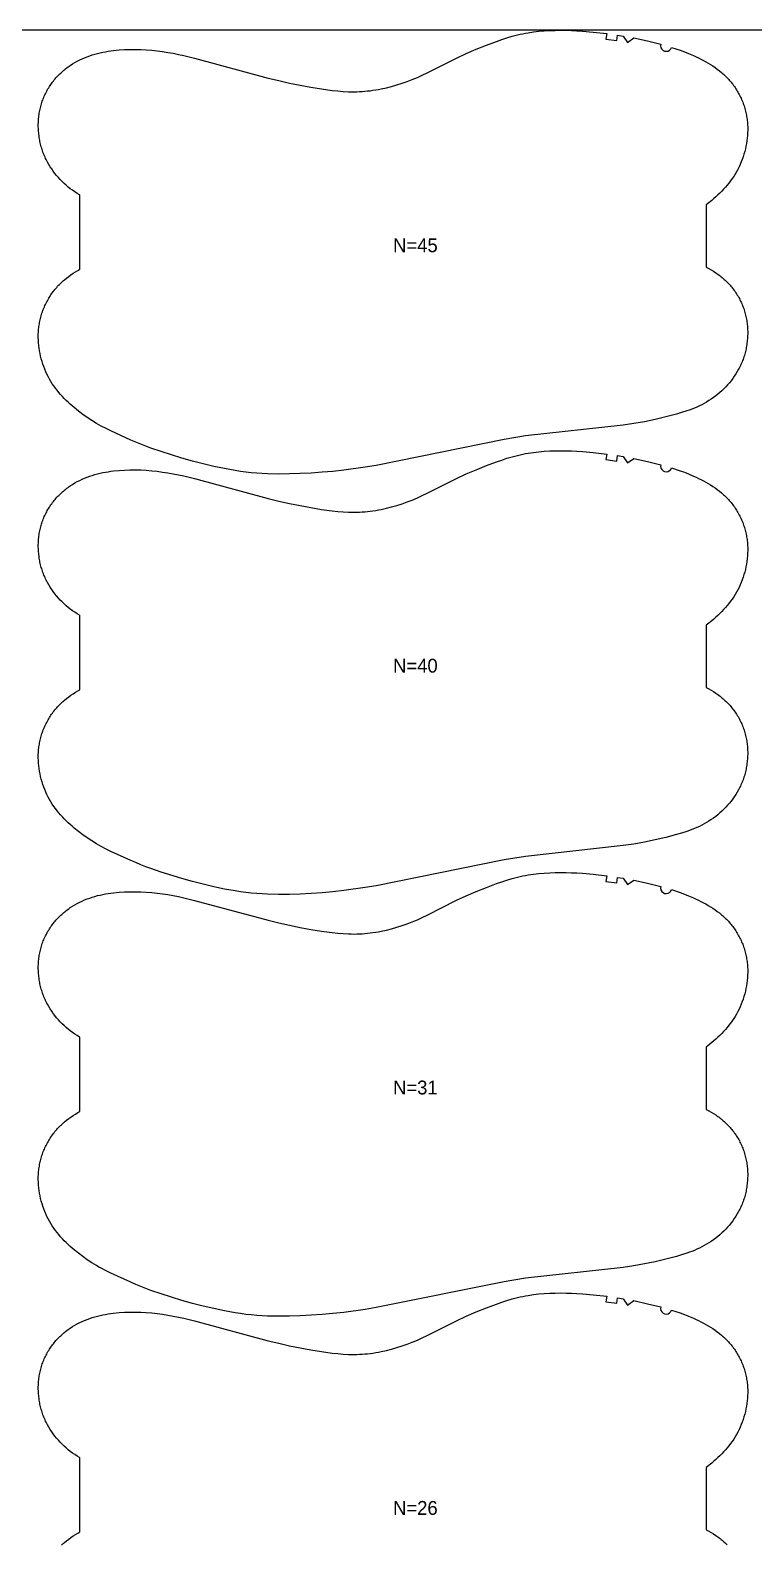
# Model space of a CAD drawing. Header units: inches. Extents: x 0 to 1823, y 0 to 1073.
# Drawn here: x 519 to 781, y 525 to 1073 of the extents above; entities that cross this region are included whole.
import ezdxf

# ---------------------------------------------------------------- set-up
doc = ezdxf.new("R2010")
doc.units = ezdxf.units.IN

msp = doc.modelspace()

# ---------------------------------------------------------------- linework, layer by layer
at = {"layer": '1'}
for points in [[(0, 0), (1822.6441, 0), (1822.6441, 1072.648), (0, 1072.648), (0, 0)], [(751.0674, 1066.4576), (754.1868, 1065.4192), (755.7298, 1064.8539), (757.2591, 1064.2532), (759.0715, 1063.4814), (759.9678, 1063.073), (760.8568, 1062.6488), (761.7379, 1062.2084), (762.6105, 1061.751), (763.4741, 1061.2761), (764.3281, 1060.7831), (765.1718, 1060.2715), (766.0034, 1059.7401), (766.8208, 1059.1879), (767.6222, 1058.6138), (768.4056, 1058.0166), (769.169, 1057.3954), (769.5425, 1057.0755), (769.9103, 1056.7491), (770.2722, 1056.4161), (770.6277, 1056.0764), (770.9769, 1055.7299), (771.3194, 1055.3768), (771.6553, 1055.0171), (771.9844, 1054.651), (772.3066, 1054.2788), (772.6219, 1053.9004), (772.9301, 1053.5162), (773.2312, 1053.1262), (773.525, 1052.7306), (773.8115, 1052.3296), (774.0905, 1051.9233), (774.362, 1051.5118), (774.6259, 1051.0954), (774.8821, 1050.6742), (775.1304, 1050.2483), (775.3709, 1049.818), (775.6033, 1049.3832), (775.8277, 1048.9443), (776.0439, 1048.5013), (776.2519, 1048.0545), (776.4516, 1047.604), (776.643, 1047.1498), (776.826, 1046.6923), (777.0005, 1046.2315), (777.1664, 1045.7676), (777.3237, 1045.3008), (777.4723, 1044.8312), (777.6122, 1044.359), (777.7432, 1043.8843), (777.8654, 1043.4073), (777.9786, 1042.9281), (778.0827, 1042.447), (778.1778, 1041.964), (778.2639, 1041.4793), (778.341, 1040.9931), (778.4092, 1040.5055), (778.4686, 1040.0167), (778.5193, 1039.5268), (778.5613, 1039.0361), (778.5948, 1038.5446), (778.6361, 1037.5601), (778.6441, 1036.5745), (778.6191, 1035.5892), (778.5618, 1034.6053), (778.4727, 1033.6241), (778.3524, 1032.6465), (778.2013, 1031.6732), (778.0198, 1030.705), (777.8084, 1029.7427), (777.5676, 1028.7871), (777.2979, 1027.839), (776.9996, 1026.8992), (776.6732, 1025.9685), (776.3187, 1025.0482), (775.9361, 1024.1392), (775.5255, 1023.243), (775.0868, 1022.3607), (774.62, 1021.4935), (774.1252, 1020.6427), (773.6022, 1019.8094), (773.0514, 1018.9945), (772.4742, 1018.198), (771.8724, 1017.4194), (771.2478, 1016.6582), (770.602, 1015.914), (769.9369, 1015.1864), (769.2541, 1014.4749), (768.5554, 1013.7791), (767.8424, 1013.0985), (767.116, 1012.4327), (766.3769, 1011.7812), (765.6259, 1011.1434), (764.091, 1009.9072), (763.6441, 1009.5701), (763.6441, 986.9804), (763.6676, 986.9693), (764.5444, 986.5203), (765.4063, 986.0425), (766.2518, 985.536), (767.0796, 985.0009), (767.4864, 984.7228), (767.8882, 984.4375), (768.2849, 984.1453), (768.6763, 983.8461), (769.0622, 983.5399), (769.4424, 983.2268), (769.8168, 982.9067), (770.1851, 982.5798), (770.5472, 982.246), (770.9029, 981.9054), (771.2521, 981.558), (771.5946, 981.204), (771.9303, 980.8434), (772.2591, 980.4765), (772.5807, 980.1033), (772.8952, 979.724), (773.2023, 979.3388), (773.502, 978.9477), (773.7941, 978.551), (774.0785, 978.1487), (774.355, 977.741), (774.6236, 977.3281), (774.884, 976.91), (775.1363, 976.487), (775.3801, 976.0591), (775.6155, 975.6265), (775.8423, 975.1894), (776.0604, 974.7478), (776.2699, 974.3021), (776.4707, 973.8524), (776.6628, 973.3989), (776.8461, 972.9417), (777.0206, 972.481), (777.1863, 972.0171), (777.3432, 971.5501), (777.4913, 971.0802), (777.6305, 970.6076), (777.7607, 970.1324), (777.8821, 969.6549), (777.9944, 969.1752), (778.0978, 968.6935), (778.1922, 968.21), (778.2775, 967.7249), (778.3538, 967.2383), (778.4212, 966.7505), (778.4796, 966.2614), (778.5291, 965.7714), (778.5697, 965.2806), (778.6015, 964.789), (778.6244, 964.297), (778.6386, 963.8045), (778.6441, 963.3118), (778.6408, 962.8191), (778.6288, 962.3265), (778.6082, 961.8341), (778.579, 961.3421), (778.4949, 960.36), (778.3766, 959.3813), (778.3048, 958.8937), (778.2244, 958.4075), (778.1355, 957.9227), (778.0382, 957.4396), (777.9324, 956.9584), (777.8181, 956.4791), (777.6953, 956.0021), (777.5641, 955.5273), (777.4245, 955.055), (777.2764, 954.5854), (777.1198, 954.1185), (776.9549, 953.6546), (776.7815, 953.1939), (776.5997, 952.7364), (776.4095, 952.2824), (776.2111, 951.8319), (776.0045, 951.385), (775.7899, 950.9419), (775.5675, 950.5026), (775.3373, 950.0672), (774.8543, 949.2085), (774.342, 948.3667), (773.8015, 947.5424), (773.2338, 946.7365), (772.6401, 945.9496), (772.0214, 945.1825), (771.3785, 944.4359), (770.7122, 943.7102), (770.0232, 943.006), (769.3124, 942.3239), (768.5805, 941.6645), (767.8282, 941.0283), (767.0564, 940.4159), (766.2659, 939.8278), (765.4575, 939.2642), (764.6324, 938.7254), (763.7915, 938.2114), (762.9359, 937.7225), (762.0664, 937.2589), (761.1842, 936.8208), (760.2901, 936.4082), (759.3854, 936.021), (758.4709, 935.6573), (757.5481, 935.3146), (756.6179, 934.9906), (754.7402, 934.3893), (752.8472, 933.8344), (749.0398, 932.8132), (745.2068, 931.9015), (741.3478, 931.1009), (737.4656, 930.4218), (733.5645, 929.8669), (698.3116, 925.9564), (690.5343, 924.6773), (644.1784, 915.3152), (640.2896, 914.6766), (632.4806, 913.6023), (628.5644, 913.1621), (624.6396, 912.8056), (620.7081, 912.5309), (616.7721, 912.3331), (612.8328, 912.2133), (608.8913, 912.18), (604.9514, 912.264), (602.9835, 912.3607), (601.0179, 912.4968), (599.0555, 912.6731), (597.0973, 912.8903), (595.144, 913.1487), (593.1959, 913.4455), (589.3164, 914.1414), (585.4599, 914.9529), (581.6252, 915.8618), (577.811, 916.8541), (573.9676, 917.9403), (566.497, 920.2814), (562.7654, 921.5532), (560.9142, 922.2278), (559.0776, 922.9389), (557.2579, 923.6914), (555.4514, 924.4767), (548.2767, 927.7503), (546.5064, 928.6148), (544.7622, 929.5278), (543.9026, 930.0073), (543.0518, 930.5025), (541.3761, 931.5376), (539.7347, 932.628), (538.1268, 933.7686), (536.5531, 934.9557), (535.0182, 936.192), (534.2672, 936.8297), (533.5281, 937.4812), (532.8017, 938.147), (532.0887, 938.8276), (531.39, 939.5234), (530.7072, 940.2349), (530.042, 940.9625), (529.3963, 941.7067), (528.7716, 942.4679), (528.1698, 943.2465), (527.5927, 944.0431), (527.0419, 944.8579), (526.5189, 945.6912), (526.024, 946.5421), (525.5573, 947.4092), (525.1186, 948.2915), (524.7079, 949.1878), (524.3254, 950.0967), (523.9709, 951.0171), (523.6445, 951.9477), (523.3462, 952.8875), (523.0764, 953.8356), (522.8356, 954.7912), (522.6242, 955.7535), (522.4428, 956.7217), (522.2916, 957.695), (522.1713, 958.6726), (522.0823, 959.6538), (522.025, 960.6377), (522, 961.623), (522.0079, 962.6086), (522.0493, 963.5931), (522.0828, 964.0846), (522.1248, 964.5753), (522.1755, 965.0652), (522.2349, 965.554), (522.3031, 966.0416), (522.3802, 966.5278), (522.4663, 967.0125), (522.5613, 967.4955), (522.6655, 967.9766), (522.7787, 968.4558), (522.9008, 968.9328), (523.0319, 969.4075), (523.1717, 969.8797), (523.3204, 970.3493), (523.4777, 970.8161), (523.6436, 971.28), (523.8181, 971.7408), (524.0011, 972.1983), (524.1924, 972.6525), (524.3922, 973.103), (524.6002, 973.5499), (524.8164, 973.9928), (525.0408, 974.4317), (525.2732, 974.8665), (525.5136, 975.2969), (525.762, 975.7227), (526.0182, 976.1439), (526.282, 976.5604), (526.5536, 976.9718), (526.8326, 977.3781), (527.1191, 977.7791), (527.4129, 978.1747), (527.714, 978.5647), (528.0222, 978.9489), (528.3375, 979.3273), (528.6597, 979.6995), (528.9888, 980.0656), (529.3247, 980.4253), (529.6672, 980.7784), (530.0163, 981.1249), (530.3719, 981.4646), (530.7337, 981.7976), (531.1015, 982.124), (531.4751, 982.4439), (532.2385, 983.0652), (533.0218, 983.6623), (533.8232, 984.2364), (534.6407, 984.7886), (535.4723, 985.32), (536.3159, 985.8317), (537, 986.2265), (537, 1013.0786), (536.8525, 1013.1629), (536.0116, 1013.6768), (535.1865, 1014.2157), (534.3782, 1014.7792), (533.5877, 1015.3674), (532.8159, 1015.9798), (532.0636, 1016.6159), (531.3317, 1017.2754), (530.6208, 1017.9575), (529.9319, 1018.6616), (529.2655, 1019.3874), (528.6226, 1020.134), (528.0039, 1020.9011), (527.4102, 1021.688), (526.8426, 1022.4939), (526.3021, 1023.3182), (525.7898, 1024.16), (525.3068, 1025.0187), (525.0766, 1025.4541), (524.8541, 1025.8934), (524.6396, 1026.3365), (524.433, 1026.7834), (524.2345, 1027.2339), (524.0444, 1027.6879), (523.8626, 1028.1454), (523.6892, 1028.6061), (523.5242, 1029.07), (523.3677, 1029.5369), (523.2196, 1030.0065), (523.08, 1030.4788), (522.9488, 1030.9535), (522.826, 1031.4306), (522.7117, 1031.9099), (522.6059, 1032.3911), (522.5085, 1032.8742), (522.4197, 1033.3589), (522.3393, 1033.8452), (522.2674, 1034.3328), (522.1492, 1035.3115), (522.065, 1036.2936), (522.0358, 1036.7856), (522.0152, 1037.278), (522.0033, 1037.7706), (522, 1038.2633), (522.0054, 1038.756), (522.0196, 1039.2484), (522.0426, 1039.7405), (522.0744, 1040.2321), (522.115, 1040.7229), (522.1645, 1041.2129), (522.2229, 1041.702), (522.2902, 1042.1898), (522.3666, 1042.6764), (522.4519, 1043.1615), (522.5463, 1043.645), (522.6496, 1044.1267), (522.762, 1044.6063), (522.8833, 1045.0839), (523.0136, 1045.559), (523.1528, 1046.0317), (523.3008, 1046.5016), (523.4577, 1046.9686), (523.6235, 1047.4325), (523.798, 1047.8932), (523.9813, 1048.3503), (524.1734, 1048.8039), (524.3741, 1049.2536), (524.5836, 1049.6993), (524.8018, 1050.1408), (525.0285, 1050.578), (525.2639, 1051.0106), (525.5078, 1051.4385), (525.76, 1051.8615), (526.0205, 1052.2796), (526.289, 1052.6925), (526.5656, 1053.1002), (526.85, 1053.5025), (527.142, 1053.8992), (527.4417, 1054.2903), (527.7489, 1054.6755), (528.0633, 1055.0548), (528.385, 1055.428), (528.7137, 1055.7949), (529.0494, 1056.1555), (529.3919, 1056.5095), (529.7411, 1056.8569), (530.0969, 1057.1975), (530.459, 1057.5313), (530.8273, 1057.8582), (531.2017, 1058.1783), (531.5819, 1058.4914), (531.9678, 1058.7976), (532.3591, 1059.0968), (532.7558, 1059.389), (533.1577, 1059.6742), (533.5645, 1059.9524), (534.3923, 1060.4875), (535.2378, 1060.994), (536.0996, 1061.4718), (536.9764, 1061.9208), (537.8671, 1062.3412), (538.7704, 1062.7334), (539.6854, 1063.0979), (540.6109, 1063.435), (541.5459, 1063.7452), (542.4893, 1064.0288), (543.44, 1064.2864), (544.397, 1064.5183), (545.3595, 1064.7258), (546.327, 1064.9101), (547.2987, 1065.0725), (548.2739, 1065.2142), (549.2522, 1065.3366), (551.2148, 1065.5282), (553.1819, 1065.6559), (555.1513, 1065.7226), (557.1214, 1065.7294), (559.0907, 1065.6778), (561.0576, 1065.5694), (563.0213, 1065.4081), (564.981, 1065.1984), (566.9358, 1064.9447), (568.8849, 1064.6505), (570.8272, 1064.3158), (572.7616, 1063.94), (574.6871, 1063.5223), (578.5116, 1062.5742), (605.1473, 1055.3858), (608.9761, 1054.4511), (612.8213, 1053.5865), (616.6828, 1052.798), (620.5583, 1052.0826), (624.4467, 1051.4431), (628.352, 1050.914), (630.3125, 1050.7051), (632.2771, 1050.5455), (634.2447, 1050.4462), (635.2291, 1050.4225), (636.2137, 1050.418), (637.1983, 1050.4338), (638.1826, 1050.4698), (639.1661, 1050.5256), (640.1484, 1050.6008), (641.1293, 1050.6952), (642.1082, 1050.8083), (643.0848, 1050.9397), (644.0588, 1051.0892), (645.0297, 1051.2562), (645.9974, 1051.4404), (647.9228, 1051.8583), (649.8338, 1052.3387), (651.7296, 1052.8779), (653.609, 1053.4724), (655.4698, 1054.1219), (657.3098, 1054.8269), (659.1269, 1055.5876), (660.92, 1056.4021), (662.6939, 1057.2593), (673.2448, 1062.597), (676.8272, 1064.2387), (680.4529, 1065.7843), (684.1102, 1067.2515), (687.801, 1068.6344), (689.661, 1069.2885), (691.5331, 1069.9056), (693.4198, 1070.4727), (694.3693, 1070.7334), (695.3234, 1070.9768), (696.2821, 1071.2016), (697.2452, 1071.4079), (698.2122, 1071.5962), (699.1827, 1071.7669), (701.1323, 1072.0576), (703.0905, 1072.2839), (705.0539, 1072.45), (707.021, 1072.5618), (708.9905, 1072.6257), (710.9612, 1072.648), (712.9319, 1072.6341), (714.9019, 1072.5844), (716.8704, 1072.4981), (718.8367, 1072.3747), (722.7612, 1072.0221), (727.6234, 1071.4432), (727.365, 1069.46), (731.2859, 1068.9109), (731.5847, 1070.8884), (733.5603, 1070.5771), (735.1784, 1068.27), (737.4973, 1069.8711), (742.3749, 1068.7765), (747.2304, 1067.5879), (747.1548, 1066.9701), (747.2728, 1066.3589), (747.5729, 1065.8137), (748.0261, 1065.3871), (748.5885, 1065.1205), (749.2057, 1065.0396), (749.8178, 1065.1524), (750.3656, 1065.4479), (750.796, 1065.8975), (751.0674, 1066.4576)], [(751.0674, 914.4276), (754.1868, 913.3892), (755.7298, 912.8239), (757.2591, 912.2232), (759.0715, 911.4514), (759.9678, 911.043), (760.8568, 910.6188), (761.7379, 910.1784), (762.6105, 909.721), (763.4741, 909.2461), (764.3281, 908.7531), (765.1718, 908.2415), (766.0034, 907.7101), (766.8208, 907.1579), (767.6222, 906.5838), (768.4056, 905.9866), (769.169, 905.3654), (769.5425, 905.0455), (769.9103, 904.7191), (770.2722, 904.3861), (770.6277, 904.0464), (770.9769, 903.6999), (771.3194, 903.3468), (771.6553, 902.9871), (771.9844, 902.621), (772.3066, 902.2488), (772.6219, 901.8704), (772.9301, 901.4862), (773.2312, 901.0962), (773.525, 900.7006), (773.8115, 900.2996), (774.0905, 899.8933), (774.362, 899.4818), (774.6259, 899.0654), (774.8821, 898.6442), (775.1304, 898.2183), (775.3709, 897.788), (775.6033, 897.3532), (775.8277, 896.9143), (776.0439, 896.4713), (776.2519, 896.0245), (776.4516, 895.574), (776.643, 895.1198), (776.826, 894.6623), (777.0005, 894.2015), (777.1664, 893.7376), (777.3237, 893.2708), (777.4723, 892.8012), (777.6122, 892.329), (777.7432, 891.8543), (777.8654, 891.3773), (777.9786, 890.8981), (778.0827, 890.417), (778.1778, 889.934), (778.2639, 889.4493), (778.341, 888.9631), (778.4092, 888.4755), (778.4686, 887.9867), (778.5193, 887.4968), (778.5613, 887.0061), (778.5948, 886.5146), (778.6361, 885.5301), (778.6441, 884.5445), (778.6191, 883.5592), (778.5618, 882.5753), (778.4727, 881.5941), (778.3524, 880.6165), (778.2013, 879.6432), (778.0198, 878.675), (777.8084, 877.7127), (777.5676, 876.7571), (777.2979, 875.809), (776.9996, 874.8692), (776.6732, 873.9385), (776.3187, 873.0182), (775.9361, 872.1092), (775.5255, 871.213), (775.0868, 870.3307), (774.62, 869.4635), (774.1252, 868.6127), (773.6022, 867.7794), (773.0514, 866.9645), (772.4742, 866.168), (771.8724, 865.3894), (771.2478, 864.6282), (770.602, 863.884), (769.9369, 863.1564), (769.2541, 862.4449), (768.5554, 861.7491), (767.8424, 861.0685), (767.116, 860.4027), (766.3769, 859.7512), (765.6259, 859.1134), (764.091, 857.8772), (763.6441, 857.5401), (763.6441, 834.9504), (763.6676, 834.9393), (764.5444, 834.4903), (765.4063, 834.0125), (766.2518, 833.506), (767.0796, 832.9709), (767.4864, 832.6928), (767.8882, 832.4075), (768.2849, 832.1153), (768.6763, 831.8161), (769.0622, 831.5099), (769.4424, 831.1968), (769.8168, 830.8767), (770.1851, 830.5498), (770.5472, 830.216), (770.9029, 829.8754), (771.2521, 829.528), (771.5946, 829.174), (771.9303, 828.8134), (772.2591, 828.4465), (772.5807, 828.0733), (772.8952, 827.694), (773.2023, 827.3088), (773.502, 826.9177), (773.7941, 826.521), (774.0785, 826.1187), (774.355, 825.711), (774.6236, 825.2981), (774.884, 824.88), (775.1363, 824.457), (775.3801, 824.0291), (775.6155, 823.5965), (775.8423, 823.1594), (776.0604, 822.7178), (776.2699, 822.2721), (776.4707, 821.8224), (776.6628, 821.3689), (776.8461, 820.9117), (777.0206, 820.451), (777.1863, 819.9871), (777.3432, 819.5201), (777.4913, 819.0502), (777.6305, 818.5776), (777.7607, 818.1024), (777.8821, 817.6249), (777.9944, 817.1452), (778.0978, 816.6635), (778.1922, 816.18), (778.2775, 815.6949), (778.3538, 815.2083), (778.4212, 814.7205), (778.4796, 814.2314), (778.5291, 813.7414), (778.5697, 813.2506), (778.6015, 812.759), (778.6244, 812.267), (778.6386, 811.7745), (778.6441, 811.2818), (778.6408, 810.7891), (778.6288, 810.2965), (778.6082, 809.8041), (778.579, 809.3121), (778.4949, 808.33), (778.3766, 807.3513), (778.3048, 806.8637), (778.2244, 806.3775), (778.1355, 805.8927), (778.0382, 805.4096), (777.9324, 804.9284), (777.8181, 804.4491), (777.6953, 803.9721), (777.5641, 803.4973), (777.4245, 803.025), (777.2764, 802.5554), (777.1198, 802.0885), (776.9549, 801.6246), (776.7815, 801.1639), (776.5997, 800.7064), (776.4095, 800.2524), (776.2111, 799.8019), (776.0045, 799.355), (775.7899, 798.9119), (775.5675, 798.4726), (775.3373, 798.0372), (774.8543, 797.1785), (774.342, 796.3367), (773.8015, 795.5124), (773.2338, 794.7065), (772.6401, 793.9196), (772.0214, 793.1525), (771.3785, 792.4059), (770.7122, 791.6802), (770.0232, 790.976), (769.3124, 790.2939), (768.5805, 789.6345), (767.8282, 788.9983), (767.0564, 788.3859), (766.2659, 787.7978), (765.4575, 787.2342), (764.6324, 786.6954), (763.7915, 786.1814), (762.9359, 785.6925), (762.0664, 785.2289), (761.1842, 784.7908), (760.2901, 784.3782), (759.3854, 783.991), (758.4709, 783.6273), (757.5481, 783.2846), (756.6179, 782.9606), (754.7402, 782.3593), (752.8472, 781.8044), (749.0398, 780.7832), (745.2068, 779.8715), (741.3478, 779.0709), (737.4656, 778.3918), (733.5645, 777.8369), (698.3116, 773.9264), (690.5343, 772.6473), (644.1784, 763.2852), (640.2896, 762.6466), (632.4806, 761.5723), (628.5644, 761.1321), (624.6396, 760.7756), (620.7081, 760.5009), (616.7721, 760.3031), (612.8328, 760.1833), (608.8913, 760.15), (604.9514, 760.234), (602.9835, 760.3307), (601.0179, 760.4668), (599.0555, 760.6431), (597.0973, 760.8603), (595.144, 761.1187), (593.1959, 761.4155), (589.3164, 762.1114), (585.4599, 762.9229), (581.6252, 763.8318), (577.811, 764.8241), (573.9676, 765.9103), (566.497, 768.2514), (562.7654, 769.5232), (560.9142, 770.1978), (559.0776, 770.9089), (557.2579, 771.6614), (555.4514, 772.4467), (548.2767, 775.7203), (546.5064, 776.5848), (544.7622, 777.4978), (543.9026, 777.9773), (543.0518, 778.4725), (541.3761, 779.5076), (539.7347, 780.598), (538.1268, 781.7386), (536.5531, 782.9257), (535.0182, 784.162), (534.2672, 784.7997), (533.5281, 785.4512), (532.8017, 786.117), (532.0887, 786.7976), (531.39, 787.4934), (530.7072, 788.2049), (530.042, 788.9325), (529.3963, 789.6767), (528.7716, 790.4379), (528.1698, 791.2165), (527.5927, 792.0131), (527.0419, 792.8279), (526.5189, 793.6612), (526.024, 794.5121), (525.5573, 795.3792), (525.1186, 796.2615), (524.7079, 797.1578), (524.3254, 798.0667), (523.9709, 798.9871), (523.6445, 799.9177), (523.3462, 800.8575), (523.0764, 801.8056), (522.8356, 802.7612), (522.6242, 803.7235), (522.4428, 804.6917), (522.2916, 805.665), (522.1713, 806.6426), (522.0823, 807.6238), (522.025, 808.6077), (522, 809.593), (522.0079, 810.5786), (522.0493, 811.5631), (522.0828, 812.0546), (522.1248, 812.5453), (522.1755, 813.0352), (522.2349, 813.524), (522.3031, 814.0116), (522.3802, 814.4978), (522.4663, 814.9825), (522.5613, 815.4655), (522.6655, 815.9466), (522.7787, 816.4258), (522.9008, 816.9028), (523.0319, 817.3775), (523.1717, 817.8497), (523.3204, 818.3193), (523.4777, 818.7861), (523.6436, 819.25), (523.8181, 819.7108), (524.0011, 820.1683), (524.1924, 820.6225), (524.3922, 821.073), (524.6002, 821.5199), (524.8164, 821.9628), (525.0408, 822.4017), (525.2732, 822.8365), (525.5136, 823.2669), (525.762, 823.6927), (526.0182, 824.1139), (526.282, 824.5304), (526.5536, 824.9418), (526.8326, 825.3481), (527.1191, 825.7491), (527.4129, 826.1447), (527.714, 826.5347), (528.0222, 826.9189), (528.3375, 827.2973), (528.6597, 827.6695), (528.9888, 828.0356), (529.3247, 828.3953), (529.6672, 828.7484), (530.0163, 829.0949), (530.3719, 829.4346), (530.7337, 829.7676), (531.1015, 830.094), (531.4751, 830.4139), (532.2385, 831.0352), (533.0218, 831.6323), (533.8232, 832.2064), (534.6407, 832.7586), (535.4723, 833.29), (536.3159, 833.8017), (537, 834.1965), (537, 861.0486), (536.8525, 861.1329), (536.0116, 861.6468), (535.1865, 862.1857), (534.3782, 862.7492), (533.5877, 863.3374), (532.8159, 863.9498), (532.0636, 864.5859), (531.3317, 865.2454), (530.6208, 865.9275), (529.9319, 866.6316), (529.2655, 867.3574), (528.6226, 868.104), (528.0039, 868.8711), (527.4102, 869.658), (526.8426, 870.4639), (526.3021, 871.2882), (525.7898, 872.13), (525.3068, 872.9887), (525.0766, 873.4241), (524.8541, 873.8634), (524.6396, 874.3065), (524.433, 874.7534), (524.2345, 875.2039), (524.0444, 875.6579), (523.8626, 876.1154), (523.6892, 876.5761), (523.5242, 877.04), (523.3677, 877.5069), (523.2196, 877.9765), (523.08, 878.4488), (522.9488, 878.9235), (522.826, 879.4006), (522.7117, 879.8799), (522.6059, 880.3611), (522.5085, 880.8442), (522.4197, 881.3289), (522.3393, 881.8152), (522.2674, 882.3028), (522.1492, 883.2815), (522.065, 884.2636), (522.0358, 884.7556), (522.0152, 885.248), (522.0033, 885.7406), (522, 886.2333), (522.0054, 886.726), (522.0196, 887.2184), (522.0426, 887.7105), (522.0744, 888.2021), (522.115, 888.6929), (522.1645, 889.1829), (522.2229, 889.672), (522.2902, 890.1598), (522.3666, 890.6464), (522.4519, 891.1315), (522.5463, 891.615), (522.6496, 892.0967), (522.762, 892.5763), (522.8833, 893.0539), (523.0136, 893.529), (523.1528, 894.0017), (523.3008, 894.4716), (523.4577, 894.9386), (523.6235, 895.4025), (523.798, 895.8632), (523.9813, 896.3203), (524.1734, 896.7739), (524.3741, 897.2236), (524.5836, 897.6693), (524.8018, 898.1108), (525.0285, 898.548), (525.2639, 898.9806), (525.5078, 899.4085), (525.76, 899.8315), (526.0205, 900.2496), (526.289, 900.6625), (526.5656, 901.0702), (526.85, 901.4725), (527.142, 901.8692), (527.4417, 902.2603), (527.7489, 902.6455), (528.0633, 903.0248), (528.385, 903.398), (528.7137, 903.7649), (529.0494, 904.1255), (529.3919, 904.4795), (529.7411, 904.8269), (530.0969, 905.1675), (530.459, 905.5013), (530.8273, 905.8282), (531.2017, 906.1483), (531.5819, 906.4614), (531.9678, 906.7676), (532.3591, 907.0668), (532.7558, 907.359), (533.1577, 907.6442), (533.5645, 907.9224), (534.3923, 908.4575), (535.2378, 908.964), (536.0996, 909.4418), (536.9764, 909.8908), (537.8671, 910.3112), (538.7704, 910.7034), (539.6854, 911.0679), (540.6109, 911.405), (541.5459, 911.7152), (542.4893, 911.9988), (543.44, 912.2564), (544.397, 912.4883), (545.3595, 912.6958), (546.327, 912.8801), (547.2987, 913.0425), (548.2739, 913.1842), (549.2522, 913.3066), (551.2148, 913.4982), (553.1819, 913.6259), (555.1513, 913.6926), (557.1214, 913.6994), (559.0907, 913.6478), (561.0576, 913.5394), (563.0213, 913.3781), (564.981, 913.1684), (566.9358, 912.9147), (568.8849, 912.6205), (570.8272, 912.2858), (572.7616, 911.91), (574.6871, 911.4923), (578.5116, 910.5442), (605.1473, 903.3558), (608.9761, 902.4211), (612.8213, 901.5565), (616.6828, 900.768), (620.5583, 900.0526), (624.4467, 899.4131), (628.352, 898.884), (630.3125, 898.6751), (632.2771, 898.5155), (634.2447, 898.4162), (635.2291, 898.3925), (636.2137, 898.388), (637.1983, 898.4038), (638.1826, 898.4398), (639.1661, 898.4956), (640.1484, 898.5708), (641.1293, 898.6652), (642.1082, 898.7783), (643.0848, 898.9097), (644.0588, 899.0592), (645.0297, 899.2262), (645.9974, 899.4104), (647.9228, 899.8283), (649.8338, 900.3087), (651.7296, 900.8479), (653.609, 901.4424), (655.4698, 902.0919), (657.3098, 902.7969), (659.1269, 903.5576), (660.92, 904.3721), (662.6939, 905.2293), (673.2448, 910.567), (676.8272, 912.2087), (680.4529, 913.7543), (684.1102, 915.2215), (687.801, 916.6044), (689.661, 917.2585), (691.5331, 917.8756), (693.4198, 918.4427), (694.3693, 918.7034), (695.3234, 918.9468), (696.2821, 919.1716), (697.2452, 919.3779), (698.2122, 919.5662), (699.1827, 919.7369), (701.1323, 920.0276), (703.0905, 920.2539), (705.0539, 920.42), (707.021, 920.5318), (708.9905, 920.5957), (710.9612, 920.618), (712.9319, 920.6041), (714.9019, 920.5544), (716.8704, 920.4681), (718.8367, 920.3447), (722.7612, 919.9921), (727.6234, 919.4132), (727.365, 917.43), (731.2859, 916.8809), (731.5847, 918.8584), (733.5603, 918.5471), (735.1784, 916.24), (737.4973, 917.8411), (742.3749, 916.7465), (747.2304, 915.5579), (747.1548, 914.9401), (747.2728, 914.3289), (747.5729, 913.7837), (748.0261, 913.3571), (748.5885, 913.0905), (749.2057, 913.0096), (749.8178, 913.1224), (750.3656, 913.4179), (750.796, 913.8675), (751.0674, 914.4276)], [(751.0674, 761.8976), (754.1868, 760.8592), (755.7298, 760.2939), (757.2591, 759.6932), (759.0715, 758.9214), (759.9678, 758.513), (760.8568, 758.0888), (761.7379, 757.6484), (762.6105, 757.191), (763.4741, 756.7161), (764.3281, 756.2231), (765.1718, 755.7115), (766.0034, 755.1801), (766.8208, 754.6279), (767.6222, 754.0538), (768.4056, 753.4566), (769.169, 752.8354), (769.5425, 752.5155), (769.9103, 752.1891), (770.2722, 751.8561), (770.6277, 751.5164), (770.9769, 751.1699), (771.3194, 750.8168), (771.6553, 750.4571), (771.9844, 750.091), (772.3066, 749.7188), (772.6219, 749.3404), (772.9301, 748.9562), (773.2312, 748.5662), (773.525, 748.1706), (773.8115, 747.7696), (774.0905, 747.3633), (774.362, 746.9518), (774.6259, 746.5354), (774.8821, 746.1142), (775.1304, 745.6883), (775.3709, 745.258), (775.6033, 744.8232), (775.8277, 744.3843), (776.0439, 743.9413), (776.2519, 743.4945), (776.4516, 743.044), (776.643, 742.5898), (776.826, 742.1323), (777.0005, 741.6715), (777.1664, 741.2076), (777.3237, 740.7408), (777.4723, 740.2712), (777.6122, 739.799), (777.7432, 739.3243), (777.8654, 738.8473), (777.9786, 738.3681), (778.0827, 737.887), (778.1778, 737.404), (778.2639, 736.9193), (778.341, 736.4331), (778.4092, 735.9455), (778.4686, 735.4567), (778.5193, 734.9668), (778.5613, 734.4761), (778.5948, 733.9846), (778.6361, 733.0001), (778.6441, 732.0145), (778.6191, 731.0292), (778.5618, 730.0453), (778.4727, 729.0641), (778.3524, 728.0865), (778.2013, 727.1132), (778.0198, 726.145), (777.8084, 725.1827), (777.5676, 724.2271), (777.2979, 723.279), (776.9996, 722.3392), (776.6732, 721.4085), (776.3187, 720.4882), (775.9361, 719.5792), (775.5255, 718.683), (775.0868, 717.8007), (774.62, 716.9335), (774.1252, 716.0827), (773.6022, 715.2494), (773.0514, 714.4345), (772.4742, 713.638), (771.8724, 712.8594), (771.2478, 712.0982), (770.602, 711.354), (769.9369, 710.6264), (769.2541, 709.9149), (768.5554, 709.2191), (767.8424, 708.5385), (767.116, 707.8727), (766.3769, 707.2212), (765.6259, 706.5834), (764.091, 705.3472), (763.6441, 705.0101), (763.6441, 682.4204), (763.6676, 682.4093), (764.5444, 681.9603), (765.4063, 681.4825), (766.2518, 680.976), (767.0796, 680.4409), (767.4864, 680.1628), (767.8882, 679.8775), (768.2849, 679.5853), (768.6763, 679.2861), (769.0622, 678.9799), (769.4424, 678.6668), (769.8168, 678.3467), (770.1851, 678.0198), (770.5472, 677.686), (770.9029, 677.3454), (771.2521, 676.998), (771.5946, 676.644), (771.9303, 676.2834), (772.2591, 675.9165), (772.5807, 675.5433), (772.8952, 675.164), (773.2023, 674.7788), (773.502, 674.3877), (773.7941, 673.991), (774.0785, 673.5887), (774.355, 673.181), (774.6236, 672.7681), (774.884, 672.35), (775.1363, 671.927), (775.3801, 671.4991), (775.6155, 671.0665), (775.8423, 670.6294), (776.0604, 670.1878), (776.2699, 669.7421), (776.4707, 669.2924), (776.6628, 668.8389), (776.8461, 668.3817), (777.0206, 667.921), (777.1863, 667.4571), (777.3432, 666.9901), (777.4913, 666.5202), (777.6305, 666.0476), (777.7607, 665.5724), (777.8821, 665.0949), (777.9944, 664.6152), (778.0978, 664.1335), (778.1922, 663.65), (778.2775, 663.1649), (778.3538, 662.6783), (778.4212, 662.1905), (778.4796, 661.7014), (778.5291, 661.2114), (778.5697, 660.7206), (778.6015, 660.229), (778.6244, 659.737), (778.6386, 659.2445), (778.6441, 658.7518), (778.6408, 658.2591), (778.6288, 657.7665), (778.6082, 657.2741), (778.579, 656.7821), (778.4949, 655.8), (778.3766, 654.8213), (778.3048, 654.3337), (778.2244, 653.8475), (778.1355, 653.3627), (778.0382, 652.8796), (777.9324, 652.3984), (777.8181, 651.9191), (777.6953, 651.4421), (777.5641, 650.9673), (777.4245, 650.495), (777.2764, 650.0254), (777.1198, 649.5585), (776.9549, 649.0946), (776.7815, 648.6339), (776.5997, 648.1764), (776.4095, 647.7224), (776.2111, 647.2719), (776.0045, 646.825), (775.7899, 646.3819), (775.5675, 645.9426), (775.3373, 645.5072), (774.8543, 644.6485), (774.342, 643.8067), (773.8015, 642.9824), (773.2338, 642.1765), (772.6401, 641.3896), (772.0214, 640.6225), (771.3785, 639.8759), (770.7122, 639.1502), (770.0232, 638.446), (769.3124, 637.7639), (768.5805, 637.1045), (767.8282, 636.4683), (767.0564, 635.8559), (766.2659, 635.2678), (765.4575, 634.7042), (764.6324, 634.1654), (763.7915, 633.6514), (762.9359, 633.1625), (762.0664, 632.6989), (761.1842, 632.2608), (760.2901, 631.8482), (759.3854, 631.461), (758.4709, 631.0973), (757.5481, 630.7546), (756.6179, 630.4306), (754.7402, 629.8293), (752.8472, 629.2744), (749.0398, 628.2532), (745.2068, 627.3415), (741.3478, 626.5409), (737.4656, 625.8618), (733.5645, 625.3069), (698.3116, 621.3964), (690.5343, 620.1173), (644.1784, 610.7552), (640.2896, 610.1166), (632.4806, 609.0423), (628.5644, 608.6021), (624.6396, 608.2456), (620.7081, 607.9709), (616.7721, 607.7731), (612.8328, 607.6533), (608.8913, 607.62), (604.9514, 607.704), (602.9835, 607.8007), (601.0179, 607.9368), (599.0555, 608.1131), (597.0973, 608.3303), (595.144, 608.5887), (593.1959, 608.8855), (589.3164, 609.5814), (585.4599, 610.3929), (581.6252, 611.3018), (577.811, 612.2941), (573.9676, 613.3803), (566.497, 615.7214), (562.7654, 616.9932), (560.9142, 617.6678), (559.0776, 618.3789), (557.2579, 619.1314), (555.4514, 619.9167), (548.2767, 623.1903), (546.5064, 624.0548), (544.7622, 624.9678), (543.9026, 625.4473), (543.0518, 625.9425), (541.3761, 626.9776), (539.7347, 628.068), (538.1268, 629.2086), (536.5531, 630.3957), (535.0182, 631.632), (534.2672, 632.2697), (533.5281, 632.9212), (532.8017, 633.587), (532.0887, 634.2676), (531.39, 634.9634), (530.7072, 635.6749), (530.042, 636.4025), (529.3963, 637.1467), (528.7716, 637.9079), (528.1698, 638.6865), (527.5927, 639.4831), (527.0419, 640.2979), (526.5189, 641.1312), (526.024, 641.9821), (525.5573, 642.8492), (525.1186, 643.7315), (524.7079, 644.6278), (524.3254, 645.5367), (523.9709, 646.4571), (523.6445, 647.3877), (523.3462, 648.3275), (523.0764, 649.2756), (522.8356, 650.2312), (522.6242, 651.1935), (522.4428, 652.1617), (522.2916, 653.135), (522.1713, 654.1126), (522.0823, 655.0938), (522.025, 656.0777), (522, 657.063), (522.0079, 658.0486), (522.0493, 659.0331), (522.0828, 659.5246), (522.1248, 660.0153), (522.1755, 660.5052), (522.2349, 660.994), (522.3031, 661.4816), (522.3802, 661.9678), (522.4663, 662.4525), (522.5613, 662.9355), (522.6655, 663.4166), (522.7787, 663.8958), (522.9008, 664.3728), (523.0319, 664.8475), (523.1717, 665.3197), (523.3204, 665.7893), (523.4777, 666.2561), (523.6436, 666.72), (523.8181, 667.1808), (524.0011, 667.6383), (524.1924, 668.0925), (524.3922, 668.543), (524.6002, 668.9899), (524.8164, 669.4328), (525.0408, 669.8717), (525.2732, 670.3065), (525.5136, 670.7369), (525.762, 671.1627), (526.0182, 671.5839), (526.282, 672.0004), (526.5536, 672.4118), (526.8326, 672.8181), (527.1191, 673.2191), (527.4129, 673.6147), (527.714, 674.0047), (528.0222, 674.3889), (528.3375, 674.7673), (528.6597, 675.1395), (528.9888, 675.5056), (529.3247, 675.8653), (529.6672, 676.2184), (530.0163, 676.5649), (530.3719, 676.9046), (530.7337, 677.2376), (531.1015, 677.564), (531.4751, 677.8839), (532.2385, 678.5052), (533.0218, 679.1023), (533.8232, 679.6764), (534.6407, 680.2286), (535.4723, 680.76), (536.3159, 681.2717), (537, 681.6665), (537, 708.5186), (536.8525, 708.6029), (536.0116, 709.1168), (535.1865, 709.6557), (534.3782, 710.2192), (533.5877, 710.8074), (532.8159, 711.4198), (532.0636, 712.0559), (531.3317, 712.7154), (530.6208, 713.3975), (529.9319, 714.1016), (529.2655, 714.8274), (528.6226, 715.574), (528.0039, 716.3411), (527.4102, 717.128), (526.8426, 717.9339), (526.3021, 718.7582), (525.7898, 719.6), (525.3068, 720.4587), (525.0766, 720.8941), (524.8541, 721.3334), (524.6396, 721.7765), (524.433, 722.2234), (524.2345, 722.6739), (524.0444, 723.1279), (523.8626, 723.5854), (523.6892, 724.0461), (523.5242, 724.51), (523.3677, 724.9769), (523.2196, 725.4465), (523.08, 725.9188), (522.9488, 726.3935), (522.826, 726.8706), (522.7117, 727.3499), (522.6059, 727.8311), (522.5085, 728.3142), (522.4197, 728.7989), (522.3393, 729.2852), (522.2674, 729.7728), (522.1492, 730.7515), (522.065, 731.7336), (522.0358, 732.2256), (522.0152, 732.718), (522.0033, 733.2106), (522, 733.7033), (522.0054, 734.196), (522.0196, 734.6884), (522.0426, 735.1805), (522.0744, 735.6721), (522.115, 736.1629), (522.1645, 736.6529), (522.2229, 737.142), (522.2902, 737.6298), (522.3666, 738.1164), (522.4519, 738.6015), (522.5463, 739.085), (522.6496, 739.5667), (522.762, 740.0463), (522.8833, 740.5239), (523.0136, 740.999), (523.1528, 741.4717), (523.3008, 741.9416), (523.4577, 742.4086), (523.6235, 742.8725), (523.798, 743.3332), (523.9813, 743.7903), (524.1734, 744.2439), (524.3741, 744.6936), (524.5836, 745.1393), (524.8018, 745.5808), (525.0285, 746.018), (525.2639, 746.4506), (525.5078, 746.8785), (525.76, 747.3015), (526.0205, 747.7196), (526.289, 748.1325), (526.5656, 748.5402), (526.85, 748.9425), (527.142, 749.3392), (527.4417, 749.7303), (527.7489, 750.1155), (528.0633, 750.4948), (528.385, 750.868), (528.7137, 751.2349), (529.0494, 751.5955), (529.3919, 751.9495), (529.7411, 752.2969), (530.0969, 752.6375), (530.459, 752.9713), (530.8273, 753.2982), (531.2017, 753.6183), (531.5819, 753.9314), (531.9678, 754.2376), (532.3591, 754.5368), (532.7558, 754.829), (533.1577, 755.1142), (533.5645, 755.3924), (534.3923, 755.9275), (535.2378, 756.434), (536.0996, 756.9118), (536.9764, 757.3608), (537.8671, 757.7812), (538.7704, 758.1734), (539.6854, 758.5379), (540.6109, 758.875), (541.5459, 759.1852), (542.4893, 759.4688), (543.44, 759.7264), (544.397, 759.9583), (545.3595, 760.1658), (546.327, 760.3501), (547.2987, 760.5125), (548.2739, 760.6542), (549.2522, 760.7766), (551.2148, 760.9682), (553.1819, 761.0959), (555.1513, 761.1626), (557.1214, 761.1694), (559.0907, 761.1178), (561.0576, 761.0094), (563.0213, 760.8481), (564.981, 760.6384), (566.9358, 760.3847), (568.8849, 760.0905), (570.8272, 759.7558), (572.7616, 759.38), (574.6871, 758.9623), (578.5116, 758.0142), (605.1473, 750.8258), (608.9761, 749.8911), (612.8213, 749.0265), (616.6828, 748.238), (620.5583, 747.5226), (624.4467, 746.8831), (628.352, 746.354), (630.3125, 746.1451), (632.2771, 745.9855), (634.2447, 745.8862), (635.2291, 745.8625), (636.2137, 745.858), (637.1983, 745.8738), (638.1826, 745.9098), (639.1661, 745.9656), (640.1484, 746.0408), (641.1293, 746.1352), (642.1082, 746.2483), (643.0848, 746.3797), (644.0588, 746.5292), (645.0297, 746.6962), (645.9974, 746.8804), (647.9228, 747.2983), (649.8338, 747.7787), (651.7296, 748.3179), (653.609, 748.9124), (655.4698, 749.5619), (657.3098, 750.2669), (659.1269, 751.0276), (660.92, 751.8421), (662.6939, 752.6993), (673.2448, 758.037), (676.8272, 759.6787), (680.4529, 761.2243), (684.1102, 762.6915), (687.801, 764.0744), (689.661, 764.7285), (691.5331, 765.3456), (693.4198, 765.9127), (694.3693, 766.1734), (695.3234, 766.4168), (696.2821, 766.6416), (697.2452, 766.8479), (698.2122, 767.0362), (699.1827, 767.2069), (701.1323, 767.4976), (703.0905, 767.7239), (705.0539, 767.89), (707.021, 768.0018), (708.9905, 768.0657), (710.9612, 768.088), (712.9319, 768.0741), (714.9019, 768.0244), (716.8704, 767.9381), (718.8367, 767.8147), (722.7612, 767.4621), (727.6234, 766.8832), (727.365, 764.9), (731.2859, 764.3509), (731.5847, 766.3284), (733.5603, 766.0171), (735.1784, 763.71), (737.4973, 765.3111), (742.3749, 764.2165), (747.2304, 763.0279), (747.1548, 762.4101), (747.2728, 761.7989), (747.5729, 761.2537), (748.0261, 760.8271), (748.5885, 760.5605), (749.2057, 760.4796), (749.8178, 760.5924), (750.3656, 760.8879), (750.796, 761.3375), (751.0674, 761.8976)]]:
    msp.add_lwpolyline(points, close=True, dxfattribs=at)
msp.add_lwpolyline([(530.3719, 524.8746), (530.7337, 525.2076), (531.1015, 525.534), (531.4751, 525.8539), (532.2385, 526.4752), (533.0218, 527.0723), (533.8232, 527.6464), (534.6407, 528.1986), (535.4723, 528.73), (536.3159, 529.2417), (537, 529.6365), (537, 556.4886), (536.8525, 556.5729), (536.0116, 557.0868), (535.1865, 557.6257), (534.3782, 558.1892), (533.5877, 558.7774), (532.8159, 559.3898), (532.0636, 560.0259), (531.3317, 560.6854), (530.6208, 561.3675), (529.9319, 562.0716), (529.2655, 562.7974), (528.6226, 563.544), (528.0039, 564.3111), (527.4102, 565.098), (526.8426, 565.9039), (526.3021, 566.7282), (525.7898, 567.57), (525.3068, 568.4287), (525.0766, 568.8641), (524.8541, 569.3034), (524.6396, 569.7465), (524.433, 570.1934), (524.2345, 570.6439), (524.0444, 571.0979), (523.8626, 571.5554), (523.6892, 572.0161), (523.5242, 572.48), (523.3677, 572.9469), (523.2196, 573.4165), (523.08, 573.8888), (522.9488, 574.3635), (522.826, 574.8406), (522.7117, 575.3199), (522.6059, 575.8011), (522.5085, 576.2842), (522.4197, 576.7689), (522.3393, 577.2552), (522.2674, 577.7428), (522.1492, 578.7215), (522.065, 579.7036), (522.0358, 580.1956), (522.0152, 580.688), (522.0033, 581.1806), (522, 581.6733), (522.0054, 582.166), (522.0196, 582.6584), (522.0426, 583.1505), (522.0744, 583.6421), (522.115, 584.1329), (522.1645, 584.6229), (522.2229, 585.112), (522.2902, 585.5998), (522.3666, 586.0864), (522.4519, 586.5715), (522.5463, 587.055), (522.6496, 587.5367), (522.762, 588.0163), (522.8833, 588.4939), (523.0136, 588.969), (523.1528, 589.4417), (523.3008, 589.9116), (523.4577, 590.3786), (523.6235, 590.8425), (523.798, 591.3032), (523.9813, 591.7603), (524.1734, 592.2139), (524.3741, 592.6636), (524.5836, 593.1093), (524.8018, 593.5508), (525.0285, 593.988), (525.2639, 594.4206), (525.5078, 594.8485), (525.76, 595.2715), (526.0205, 595.6896), (526.289, 596.1025), (526.5656, 596.5102), (526.85, 596.9125), (527.142, 597.3092), (527.4417, 597.7003), (527.7489, 598.0855), (528.0633, 598.4648), (528.385, 598.838), (528.7137, 599.2049), (529.0494, 599.5655), (529.3919, 599.9195), (529.7411, 600.2669), (530.0969, 600.6075), (530.459, 600.9413), (530.8273, 601.2682), (531.2017, 601.5883), (531.5819, 601.9014), (531.9678, 602.2076), (532.3591, 602.5068), (532.7558, 602.799), (533.1577, 603.0842), (533.5645, 603.3624), (534.3923, 603.8975), (535.2378, 604.404), (536.0996, 604.8818), (536.9764, 605.3308), (537.8671, 605.7512), (538.7704, 606.1434), (539.6854, 606.5079), (540.6109, 606.845), (541.5459, 607.1552), (542.4893, 607.4388), (543.44, 607.6964), (544.397, 607.9283), (545.3595, 608.1358), (546.327, 608.3201), (547.2987, 608.4825), (548.2739, 608.6242), (549.2522, 608.7466), (551.2148, 608.9382), (553.1819, 609.0659), (555.1513, 609.1326), (557.1214, 609.1394), (559.0907, 609.0878), (561.0576, 608.9794), (563.0213, 608.8181), (564.981, 608.6084), (566.9358, 608.3547), (568.8849, 608.0605), (570.8272, 607.7258), (572.7616, 607.35), (574.6871, 606.9323), (578.5116, 605.9842), (605.1473, 598.7958), (608.9761, 597.8611), (612.8213, 596.9965), (616.6828, 596.208), (620.5583, 595.4926), (624.4467, 594.8531), (628.352, 594.324), (630.3125, 594.1151), (632.2771, 593.9555), (634.2447, 593.8562), (635.2291, 593.8325), (636.2137, 593.828), (637.1983, 593.8438), (638.1826, 593.8798), (639.1661, 593.9356), (640.1484, 594.0108), (641.1293, 594.1052), (642.1082, 594.2183), (643.0848, 594.3497), (644.0588, 594.4992), (645.0297, 594.6662), (645.9974, 594.8504), (647.9228, 595.2683), (649.8338, 595.7487), (651.7296, 596.2879), (653.609, 596.8824), (655.4698, 597.5319), (657.3098, 598.2369), (659.1269, 598.9976), (660.92, 599.8121), (662.6939, 600.6693), (673.2448, 606.007), (676.8272, 607.6487), (680.4529, 609.1943), (684.1102, 610.6615), (687.801, 612.0444), (689.661, 612.6985), (691.5331, 613.3156), (693.4198, 613.8827), (694.3693, 614.1434), (695.3234, 614.3868), (696.2821, 614.6116), (697.2452, 614.8179), (698.2122, 615.0062), (699.1827, 615.1769), (701.1323, 615.4676), (703.0905, 615.6939), (705.0539, 615.86), (707.021, 615.9718), (708.9905, 616.0357), (710.9612, 616.058), (712.9319, 616.0441), (714.9019, 615.9944), (716.8704, 615.9081), (718.8367, 615.7847), (722.7612, 615.4321), (727.6234, 614.8532), (727.365, 612.87), (731.2859, 612.3209), (731.5847, 614.2984), (733.5603, 613.9871), (735.1784, 611.68), (737.4973, 613.2811), (742.3749, 612.1865), (747.2304, 610.9979), (747.1548, 610.3801), (747.2728, 609.7689), (747.5729, 609.2237), (748.0261, 608.7971), (748.5885, 608.5305), (749.2057, 608.4496), (749.8178, 608.5624), (750.3656, 608.8579), (750.796, 609.3075), (751.0674, 609.8676), (751.0674, 609.8676), (754.1868, 608.8292), (755.7298, 608.2639), (757.2591, 607.6632), (759.0715, 606.8914), (759.9678, 606.483), (760.8568, 606.0588), (761.7379, 605.6184), (762.6105, 605.161), (763.4741, 604.6861), (764.3281, 604.1931), (765.1718, 603.6815), (766.0034, 603.1501), (766.8208, 602.5979), (767.6222, 602.0238), (768.4056, 601.4266), (769.169, 600.8054), (769.5425, 600.4855), (769.9103, 600.1591), (770.2722, 599.8261), (770.6277, 599.4864), (770.9769, 599.1399), (771.3194, 598.7868), (771.6553, 598.4271), (771.9844, 598.061), (772.3066, 597.6888), (772.6219, 597.3104), (772.9301, 596.9262), (773.2312, 596.5362), (773.525, 596.1406), (773.8115, 595.7396), (774.0905, 595.3333), (774.362, 594.9218), (774.6259, 594.5054), (774.8821, 594.0842), (775.1304, 593.6583), (775.3709, 593.228), (775.6033, 592.7932), (775.8277, 592.3543), (776.0439, 591.9113), (776.2519, 591.4645), (776.4516, 591.014), (776.643, 590.5598), (776.826, 590.1023), (777.0005, 589.6415), (777.1664, 589.1776), (777.3237, 588.7108), (777.4723, 588.2412), (777.6122, 587.769), (777.7432, 587.2943), (777.8654, 586.8173), (777.9786, 586.3381), (778.0827, 585.857), (778.1778, 585.374), (778.2639, 584.8893), (778.341, 584.4031), (778.4092, 583.9155), (778.4686, 583.4267), (778.5193, 582.9368), (778.5613, 582.4461), (778.5948, 581.9546), (778.6361, 580.9701), (778.6441, 579.9845), (778.6191, 578.9992), (778.5618, 578.0153), (778.4727, 577.0341), (778.3524, 576.0565), (778.2013, 575.0832), (778.0198, 574.115), (777.8084, 573.1527), (777.5676, 572.1971), (777.2979, 571.249), (776.9996, 570.3092), (776.6732, 569.3785), (776.3187, 568.4582), (775.9361, 567.5492), (775.5255, 566.653), (775.0868, 565.7707), (774.62, 564.9035), (774.1252, 564.0527), (773.6022, 563.2194), (773.0514, 562.4045), (772.4742, 561.608), (771.8724, 560.8294), (771.2478, 560.0682), (770.602, 559.324), (769.9369, 558.5964), (769.2541, 557.8849), (768.5554, 557.1891), (767.8424, 556.5085), (767.116, 555.8427), (766.3769, 555.1912), (765.6259, 554.5534), (764.091, 553.3172), (763.6441, 552.9801), (763.6441, 530.3904), (763.6676, 530.3793), (764.5444, 529.9303), (765.4063, 529.4525), (766.2518, 528.946), (767.0796, 528.4109), (767.4864, 528.1328), (767.8882, 527.8475), (768.2849, 527.5553), (768.6763, 527.2561), (769.0622, 526.9499), (769.4424, 526.6368), (769.8168, 526.3167), (770.1851, 525.9898), (770.5472, 525.656), (770.9029, 525.3154), (771.2521, 524.968)], dxfattribs=at)

# ---------------------------------------------------------------- texts
for s, p in [('N=45', (650.322, 992.414)), ('N=40', (650.322, 840.384)), ('N=31', (650.322, 687.854)), ('N=26', (650.322, 535.824))]:
    msp.add_text(s, height=5, dxfattribs=at).set_placement(p)

doc.saveas('drawing.dxf')
